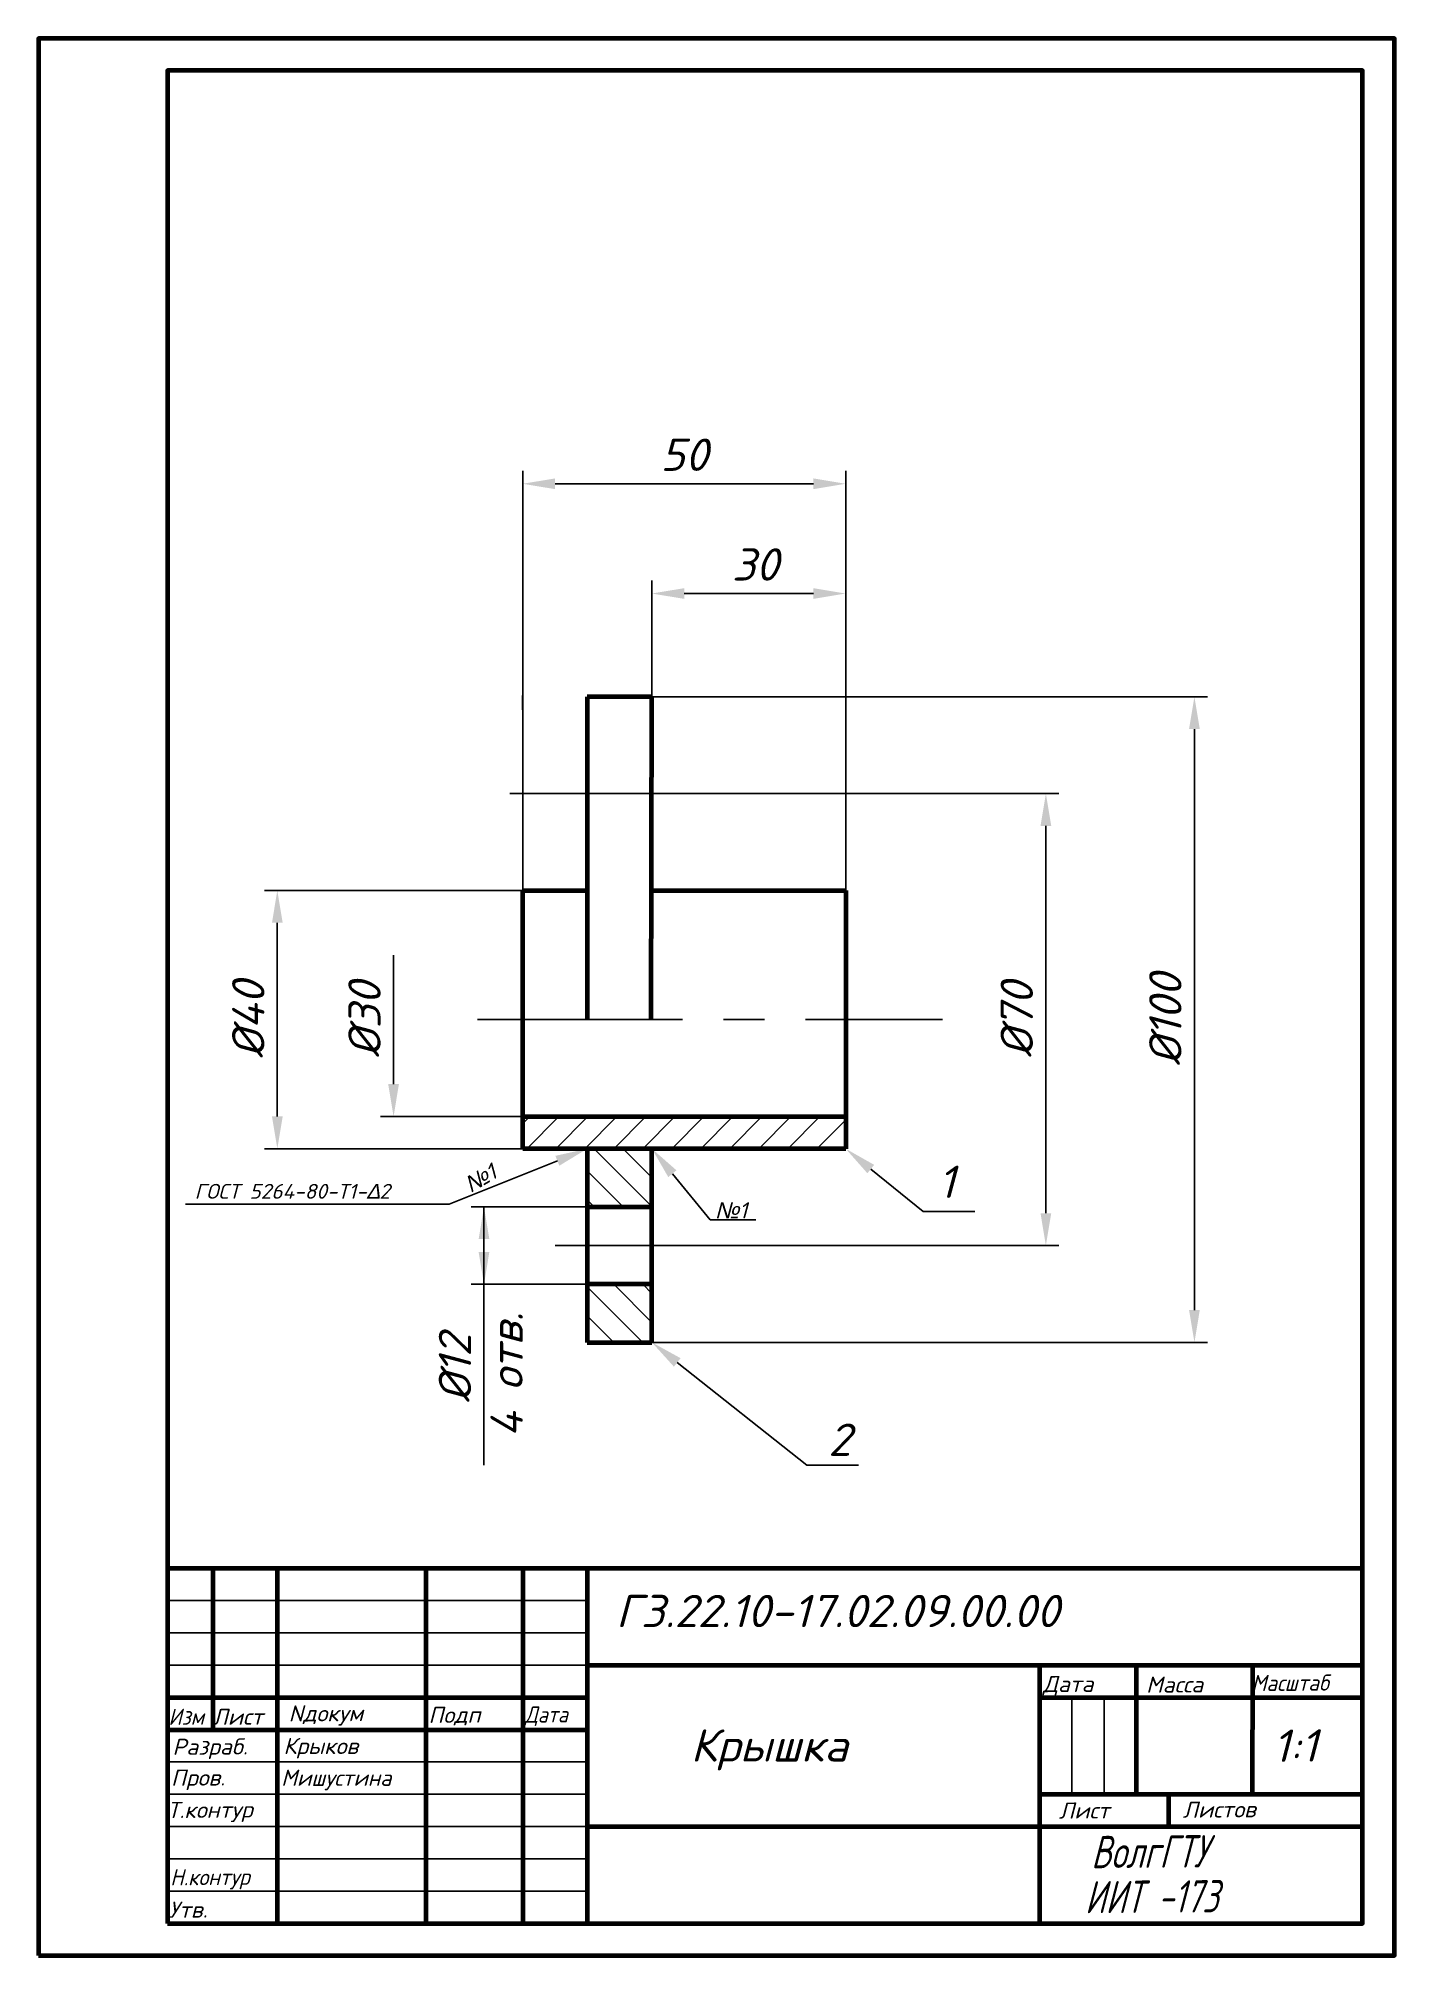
# Model space of a CAD drawing. Header units: millimetres. Extents: x 0 to 210, y 0 to 297.
import ezdxf
from ezdxf import colors
from ezdxf.entities.mleader import LeaderData, LeaderLine
from ezdxf.math import Vec2, Vec3

# ---------------------------------------------------------------- set-up
doc = ezdxf.new("R2010")
doc.units = ezdxf.units.MM
doc.linetypes.add('осевая', pattern=[50.8, 31.75, -6.35, 6.35, -6.35])
for name, color, linetype, lineweight in [('Осевые', 7, 'осевая', 25), ('Основные', 7, 'Continuous', 80), ('Тонкие', 7, 'Continuous', 25)]:
    doc.layers.add(name, color=color, linetype=linetype, lineweight=lineweight)
doc.styles.get("Standard").update_dxf_attribs({"font": 'simplex.shx', "oblique": 15})
doc.dimstyles.get("Standard").update_dxf_attribs({"dimtxt": 5, "dimasz": 5, "dimexe": 2, "dimexo": 0, "dimgap": 2, "dimtad": 1, "dimdec": 0, "dimzin": 0, "dimdsep": 46, "dimtxsty": 'Standard', "dimcen": 0.09, "dimclrd": 256, "dimclre": 256, "dimclrt": 256, "dimadec": 0, "dimazin": 0, "dimtfac": 1, "dimtdec": 0, "dimtmove": 0, "dimatfit": 3, "dimfxl": 1, "dimtfillclr": 256, "dimtolj": 1, "dimtzin": 0, "dimlwd": -1, "dimlwe": -1, "dimarcsym": 0})

# ---------------------------------------------------------------- blocks, each defined once
blk = doc.blocks.new('*D9')
at = {"layer": 'Defpoints', "color": 0, "transparency": 16777216}
for p in [(99, 180), (156, 180), (99, 110)]:
    blk.add_point(p, dxfattribs=at)
at = {"layer": 'Тонкие', "transparency": 16777216}
for p, q in [((99, 180), (158, 180)), ((156, 115), (156, 175)), ((99, 110), (158, 110))]:
    blk.add_line(p, q, dxfattribs=at)
for points in [[(155.17, 175), (156.83, 175), (156, 180)], [(155.17, 115), (156.83, 115), (156, 110)]]:
    blk.add_solid(points, dxfattribs=at)
at = {"layer": 'Тонкие', "transparency": 16777216, "insert": (151.5, 145), "char_height": 5, "attachment_point": 5, "rotation": 90}
blk.add_mtext('\\A1;%%C70', dxfattribs=at)
blk = doc.blocks.new('*D10')
at = {"layer": 'Defpoints', "color": 0, "transparency": 16777216}
for p in [(95, 195), (179, 195), (95, 95)]:
    blk.add_point(p, dxfattribs=at)
at = {"layer": 'Тонкие', "transparency": 16777216}
for p, q in [((95, 195), (181, 195)), ((179, 100), (179, 190)), ((95, 95), (181, 95))]:
    blk.add_line(p, q, dxfattribs=at)
for points in [[(178.17, 190), (179.83, 190), (179, 195)], [(178.17, 100), (179.83, 100), (179, 95)]]:
    blk.add_solid(points, dxfattribs=at)
at = {"layer": 'Тонкие', "transparency": 16777216, "insert": (174.5, 145), "char_height": 5, "attachment_point": 5, "rotation": 90}
blk.add_mtext('\\A1;%%C100', dxfattribs=at)
blk = doc.blocks.new('*D11')
at = {"layer": 'Defpoints', "color": 0, "transparency": 16777216}
for p in [(125, 228), (75, 165), (125, 165)]:
    blk.add_point(p, dxfattribs=at)
at = {"layer": 'Тонкие', "transparency": 16777216}
for p, q in [((75, 165), (75, 230)), ((125, 165), (125, 230)), ((80, 228), (120, 228))]:
    blk.add_line(p, q, dxfattribs=at)
for points in [[(80, 228.83), (80, 227.17), (75, 228)], [(120, 228.83), (120, 227.17), (125, 228)]]:
    blk.add_solid(points, dxfattribs=at)
at = {"layer": 'Тонкие', "transparency": 16777216, "insert": (100, 232.5), "char_height": 5, "attachment_point": 5}
blk.add_mtext('\\A1;50', dxfattribs=at)
blk = doc.blocks.new('*D15')
at = {"layer": 'Defpoints', "color": 0, "transparency": 16777216}
for p in [(125, 211), (95, 195), (125, 165)]:
    blk.add_point(p, dxfattribs=at)
at = {"layer": 'Тонкие', "transparency": 16777216}
for p, q in [((95, 195), (95, 213)), ((100, 211), (120, 211)), ((125, 165), (125, 213))]:
    blk.add_line(p, q, dxfattribs=at)
for points in [[(100, 211.83), (100, 210.17), (95, 211)], [(120, 211.83), (120, 210.17), (125, 211)]]:
    blk.add_solid(points, dxfattribs=at)
at = {"layer": 'Тонкие', "transparency": 16777216, "insert": (111, 215.5), "char_height": 5, "attachment_point": 5}
blk.add_mtext('\\A1;30', dxfattribs=at)

msp = doc.modelspace()

# ---------------------------------------------------------------- hatches: boundary and pattern name
at = {"layer": 'Тонкие'}
h = msp.add_hatch(dxfattribs=at)
h.set_pattern_fill('ANSI31', color=256)
h.paths.add_polyline_path([(125, 130), (75, 130), (75, 125), (125, 125)])
h = msp.add_hatch(dxfattribs=at)
h.set_pattern_fill('ANSI31', color=256, angle=270)
h.paths.add_polyline_path([(95, 125), (85, 125), (85, 116), (95, 116)])
h.paths.add_polyline_path([(95, 104), (85, 104), (85, 95), (95, 95)])

# ---------------------------------------------------------------- linework, layer by layer
at = {"layer": 'Осевые'}
for p, q in [((73, 180), (115, 180)), ((68, 145), (140, 145)), ((80, 110), (99, 110))]:
    msp.add_line(p, q, dxfattribs=at)
at = {"layer": 'Основные'}
for p, q in [((95, 195), (85, 195)), ((85, 195), (85, 145.08)), ((94.86, 145.08), (95, 195)), ((75, 125), (75, 165)), ((75, 165), (85, 165)), ((95, 165), (125, 165)), ((125, 165), (125, 125)), ((75, 130), (125, 130)), ((125, 125), (75, 125)), ((85, 125), (85, 95)), ((95, 95), (95, 125)), ((85, 116), (95, 116)), ((95, 104), (85, 104)), ((85, 95), (95, 95)), ((20, 60), (20, 60)), ((20, 60), (27, 60)), ((27, 60), (27, 35)), ((27, 60), (37, 60)), ((37, 60), (37, 5)), ((37, 60), (60, 60)), ((60, 60), (60, 5)), ((60, 60), (75, 60)), ((75, 60), (75, 5)), ((75, 60), (85, 60)), ((85, 60), (85, 5)), ((85, 60), (195, 60)), ((195, 60), (205, 60)), ((85, 45), (205, 45)), ((155, 45), (155, 5)), ((170, 45), (170, 25)), ((170, 45), (188, 45)), ((188, 45), (187.93, 25)), ((20, 40), (85, 40)), ((155, 40), (205, 40)), ((20, 35), (85, 35)), ((155, 25), (205, 25)), ((175, 25), (175, 20)), ((85, 20), (205, 20))]:
    msp.add_line(p, q, dxfattribs=at)
for points in [[(0, 0), (210, 0), (210, 297), (0, 297)], [(20, 5), (205, 5), (205, 292), (20, 292)]]:
    msp.add_lwpolyline(points, close=True, dxfattribs=at)
at = {"layer": 'Тонкие'}
for p, q in [((75, 195), (75, 197)), ((74.98, 195.21), (74.98, 193)), ((89.98, 195), (94.98, 195)), ((90, 195), (95, 195)), ((35, 165), (75, 165)), ((37, 160), (37, 130)), ((55, 135), (55, 155)), ((75, 130), (53, 130)), ((125, 125), (35, 125)), ((85, 116), (67, 116)), ((69, 104), (69, 116)), ((69, 93), (69, 114.04)), ((69, 109), (69, 114)), ((69, 111), (69, 106)), ((85, 104), (67, 104)), ((69, 76), (69, 94)), ((20, 55), (85, 55)), ((20, 50), (85, 50)), ((20, 45), (85, 45)), ((160, 40), (160, 25)), ((165, 40), (165, 25)), ((20, 30), (85, 30)), ((20, 25), (85, 25)), ((20, 20), (85, 20)), ((20, 15), (85, 15)), ((20, 10), (85, 10))]:
    msp.add_line(p, q, dxfattribs=at)
at = {"layer": 'Тонкие', "linetype": 'ByBlock', "lineweight": -2}
for p, q in [((137.01, 115.25), (145.01, 115.25)), ((119, 76), (127, 76))]:
    msp.add_line(p, q, dxfattribs=at)
for points in [[(128.88, 121.85), (137.01, 115.25)], [(98.92, 91.9), (119, 76)]]:
    msp.add_lwpolyline(points, dxfattribs=at)
at = {"layer": 'Тонкие'}
for points in [[(36.17, 160), (37.83, 160), (37, 165)], [(54.17, 135), (55.83, 135), (55, 130)], [(36.17, 130), (37.83, 130), (37, 125)], [(128.36, 121.2), (125, 125), (129.41, 122.5)], [(68.17, 111), (69.83, 111), (69, 116)], [(68.17, 109), (69.83, 109), (69, 104)], [(98.4, 91.24), (95, 95), (99.44, 92.55)]]:
    msp.add_solid(points, dxfattribs=at)

# ---------------------------------------------------------------- texts
at = {"layer": 'Тонкие', "oblique": 15}
for s, height, p in [('Дата', 2.5, (155.52, 40.81)), ('Масса', 2.5, (171.52, 40.72)), ('Nдокум', 2.5, (38.75, 36.25)), ('Лист', 2.5, (26.96, 35.73)), ('Подп', 2.5, (60.4, 36.03)), ('Разраб.', 2.5, (20.76, 31.09)), ('1:1', 5, (191.17, 30.01)), ('Пров.', 2.5, (20.54, 26.3)), ('Т.контур', 2.5, (19.98, 21.3)), ('Листов', 2.5, (177.18, 21.35)), ('Лист', 2.5, (158.02, 21.21)), ('Утв.', 2.5, (20.2, 5.86))]:
    msp.add_text(s, height=height, rotation=0.421, dxfattribs=at).set_placement(p)
for s, height, width, p in [('Масштаб', 2.5, 0.9, (187.83, 40.97)), ('Изм', 2.5, 0.9, (20.14, 35.74)), ('Дата', 2.5, 0.85, (75.32, 36.09)), ('ВолгГТУ', 5, 0.7, (163.02, 13.54)), ('Н.контур', 2.5, 0.9, (20.42, 10.88)), ('ИИТ -173', 5, 0.7, (162.04, 6.56))]:
    msp.add_text(s, height=height, rotation=0.421, dxfattribs=dict(at, width=width)).set_placement(p)
at = {"layer": 'Тонкие', "oblique": 15, "width": 0.95}
msp.add_text('Мишустина', height=2.5, dxfattribs=at).set_placement((37.6, 26.3))
at = {"layer": 'Тонкие', "char_height": 5, "attachment_point": 5, "rotation": 90}
for s, insert in [('\\A1;%%C40', (32.5, 145)), ('\\A1;%%C30', (50.5, 145)), ('\\A1;4 отв.', (72.5, 90)), ('\\A1;%%C12', (64.5, 91))]:
    msp.add_mtext(s, dxfattribs=dict(at, insert=insert))
at = {"layer": 'Тонкие', "insert": (65.62, 120.25), "char_height": 2.5, "attachment_point": 1, "rotation": 30}
msp.add_mtext_dynamic_manual_height_columns('{\\fArial|b0|i0|c204|p34;№}1', width=7, gutter_width=12.5, heights=[0], dxfattribs=at)
at = {"layer": 'Тонкие', "char_height": 5, "attachment_point": 1}
for s, insert in [('1', (139.32, 122.37)), ('2', (122.29, 82.42))]:
    msp.add_mtext(s, dxfattribs=dict(at, insert=insert))
at = {"layer": 'Тонкие', "attachment_point": 1}
for s, width, heights, insert, char_height in [('ГОСТ 5264-80-Т1-{\\fArial|b0|i0|c204|p34;∆}2\\P^I', 44.0883, [0], (24.19, 119.55), 2.3), ('{\\fArial|b0|i0|c204|p34;№}1', 5, [0], (104.73, 116.71), 2.5), ('ГЗ.22.10-17.02.09.00.00', 109.5691, [9.91], (89.42, 55.89), 5), ('Крыков', 4.1737, [0], (37.94, 33.73), 2.5), ('Крышка', 42.033, [9.91], (100.99, 35.07), 5)]:
    msp.add_mtext_dynamic_manual_height_columns(s, width=width, gutter_width=12.5, heights=heights, dxfattribs=dict(at, insert=insert, char_height=char_height))

# ---------------------------------------------------------------- dimensions: what is measured, and where the dimension line sits
at = {"layer": 'Тонкие'}
dim = msp.add_linear_dim(base=(125, 228), p1=(75, 165), p2=(125, 165), dimstyle='Standard', dxfattribs=at)
dim.commit()
dim.dimension.update_dxf_attribs({"geometry": '*D11', "text_midpoint": (100, 232.5)})
dim = msp.add_linear_dim(base=(125, 211), p1=(95, 195), p2=(125, 165), dimstyle='Standard', dxfattribs=at)
dim.commit()
dim.dimension.update_dxf_attribs({"geometry": '*D15', "text_midpoint": (111, 211), "dimtype": 160})
for base, p1, p2, picture, middle in [((179, 195), (95, 95), (95, 195), '*D10', (174.5, 145)), ((156, 180), (99, 110), (99, 180), '*D9', (151.5, 145))]:
    dim = msp.add_linear_dim(base=base, p1=p1, p2=p2, angle=90, text='%%C<>', dimstyle='Standard', dxfattribs=at)
    dim.commit()
    dim.dimension.update_dxf_attribs({"geometry": picture, "text_midpoint": middle})

# ---------------------------------------------------------------- leaders
ml = msp.add_multileader_mtext('Standard', dxfattribs=at)
ml.set_content('', color=256)
ml.set_leader_properties()
ml.build(insert=Vec2(0, 0))
ml.multileader.update_dxf_attribs({"arrow_head_size": 5})
ctx = ml.context
ctx.base_point, ctx.char_height, ctx.arrow_head_size, ctx.plane_origin = Vec3(18.77, 116.39), 5, 5, Vec3(85, 125)
ctx.text_align_type = 2
notes = []
notes.append((ctx, [(0, (1, 1, 0), (63.63, 116.39), (-1, 0), 40.86, [(0, [(85, 125)], 0, [])])]))
ctx.mtext.insert, ctx.mtext.alignment, ctx.mtext.flow_direction = Vec3(20.77, 118.89), 3, 5
ml = msp.add_multileader_mtext('Standard', dxfattribs=at)
ml.set_content('', color=256)
ml.set_leader_properties()
ml.build(insert=Vec2(0, 0))
ml.multileader.update_dxf_attribs({"arrow_head_size": 5})
ctx = ml.context
ctx.base_point, ctx.char_height, ctx.arrow_head_size, ctx.plane_origin = Vec3(111.11, 114), 5, 5, Vec3(95, 125)
notes.append((ctx, [(0, (1, 1, 0), (104, 114), (1, 0), 7.11, [(0, [(95, 125)], 0, [])])]))
ctx.mtext.insert, ctx.mtext.flow_direction = Vec3(113.11, 116.5), 5
for ctx, leaders in notes:
    for number, flags, end, landing, length, lines in leaders:
        leader = LeaderData()
        leader.index, (leader.has_last_leader_line, leader.has_dogleg_vector, leader.attachment_direction) = number, flags
        leader.last_leader_point, leader.dogleg_vector, leader.dogleg_length = Vec3(end), Vec3(landing), length
        for number, points, colour, breaks in lines:
            line = LeaderLine()
            line.index, line.vertices, line.color, line.breaks = number, Vec3.list(points), colors.encode_raw_color(colour), breaks
            leader.lines.append(line)
        ctx.leaders.append(leader)

doc.saveas('drawing.dxf')
